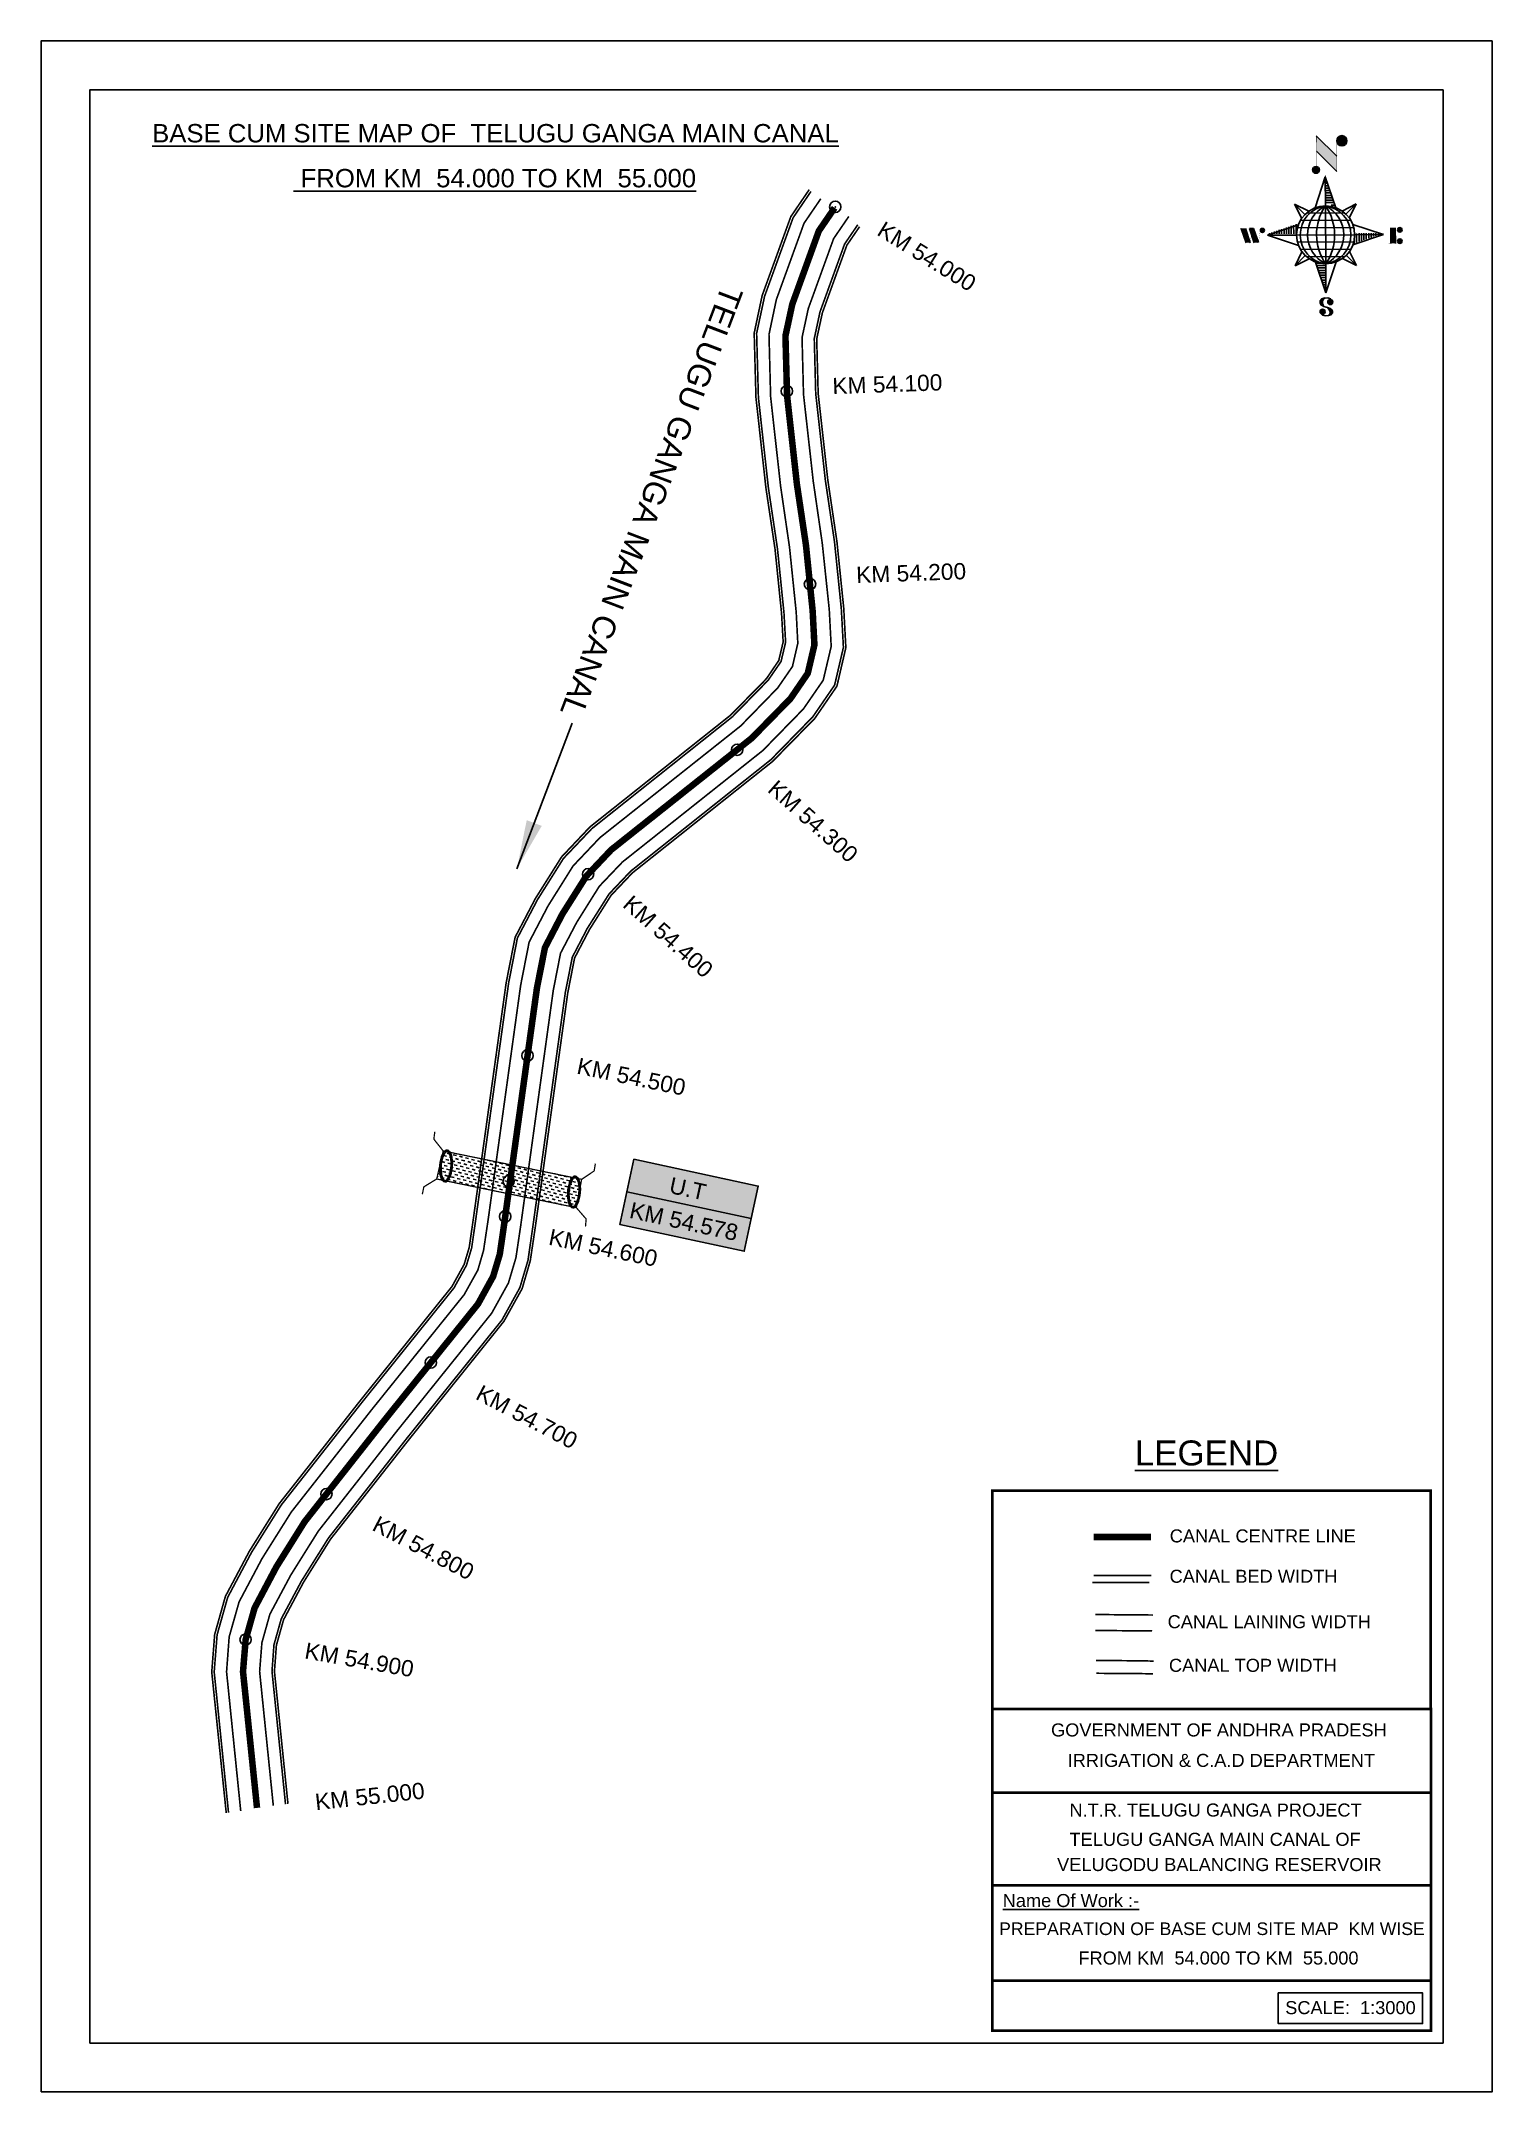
# Model space of a CAD drawing. Header units: inches. Extents: x 260027 to 260918, y 1717639 to 1718899.
import ezdxf

# ---------------------------------------------------------------- set-up
doc = ezdxf.new("R2010")
doc.units = ezdxf.units.IN
doc.header["$MEASUREMENT"] = 0
doc.header["$PDMODE"] = 32
doc.header["$PDSIZE"] = 7
doc.linetypes.add('ACAD_ISO02W100', pattern=[15, 12, -3])
for name, color, linetype in [('AQUADUCT', 1, 'Continuous'), ('bed with', 5, 'Continuous'), ('bord', 1, 'Continuous'), ('canal', 1, 'Continuous'), ('chainage', 7, 'Continuous'), ('FRAME 025', 7, 'Continuous'), ('laying', 4, 'Continuous'), ('lining', 4, 'Continuous'), ('STREAM', 4, 'Continuous'), ('Stu coo', 3, 'Continuous'), ('TEXT', 7, 'Continuous'), ('top of bund', 1, 'Continuous'), ('UT', 173, 'ACAD_ISO02W100'), ('V', 6, 'Continuous'), ('ZSTU', 7, 'Continuous')]:
    doc.layers.add(name, color=color, linetype=linetype)
doc.styles.get("Standard").update_dxf_attribs({"font": 'arial.ttf'})
doc.dimstyles.get("Standard").update_dxf_attribs({"dimtxt": 0.18, "dimasz": 0.18, "dimexe": 0.18, "dimexo": 0.0625, "dimgap": 0.09, "dimtad": 0, "dimtih": 1, "dimtoh": 1, "dimdec": 4, "dimzin": 0, "dimdsep": 46, "dimtxsty": 'Standard', "dimcen": 0.09, "dimadec": 0, "dimazin": 0, "dimtfac": 1, "dimtdec": 4, "dimtofl": 0, "dimtmove": 0, "dimatfit": 3, "dimfxl": 1, "dimtolj": 1, "dimtzin": 0, "dimarcsym": 0})
pattern_1 = [(267.297113149, (-8720374.938, 50637915.138), (10.5367255337, -0.497431438), [])]
pattern_2 = [(357.297113149, (-8720374.938, 50637915.138), (0.497431438, 10.5367255337), [])]

# ---------------------------------------------------------------- blocks, each defined once
blk = doc.blocks.new('GGF')
at = {"layer": 'STREAM'}
h = blk.add_hatch(dxfattribs=at)
h.set_pattern_fill('DASH', color=256, scale=10, angle=-6.08273, style=0)
h.set_pattern_definition([(353.91726508, (-115347.3726, 1016.3876), (1.3754179499, 1.1105068496), [1.25, -1.25])])
h.paths.add_polyline_path([(406186.84, 1485623.89), (406186.34, 1485618.17), (406185.83, 1485612.44), (406242.6, 1485608.9), (406242.86, 1485614.64), (406243.12, 1485620.38)])
at = {"layer": 'laying', "linetype": 'ByBlock', "extrusion": (0, 0, -1)}
for centre in [(406188.83, 1485618.1), (406240.81, 1485614.96)]:
    blk.add_ellipse(centre, major_axis=(0.4, -6.37), ratio=0.388717, dxfattribs=at)
at = {"layer": 'laying', "linetype": 'ByBlock'}
for points in [[(406189.2, 1485612.24), (406189.13, 1485612.23), (406189.05, 1485612.25), (406188.86, 1485612.32), (406188.75, 1485612.39), (406188.51, 1485612.61), (406188.38, 1485612.76), (406187.99, 1485613.32), (406187.73, 1485613.86), (406187.29, 1485615.15), (406187.11, 1485615.9), (406186.88, 1485617.49), (406186.82, 1485618.32), (406186.84, 1485619.93), (406186.91, 1485620.71), (406187.17, 1485622.07), (406187.36, 1485622.65), (406187.71, 1485623.36), (406187.86, 1485623.57), (406188.11, 1485623.82), (406188.22, 1485623.89), (406188.4, 1485623.96), (406188.47, 1485623.97), (406188.64, 1485623.95), (406188.74, 1485623.91), (406188.98, 1485623.76), (406189.11, 1485623.64), (406189.38, 1485623.32), (406189.52, 1485623.11), (406189.95, 1485622.33), (406190.22, 1485621.61), (406190.62, 1485619.96), (406190.76, 1485619.04), (406190.86, 1485617.19), (406190.83, 1485616.26), (406190.61, 1485614.61), (406190.43, 1485613.88), (406190.06, 1485613.02), (406189.9, 1485612.77), (406189.63, 1485612.45), (406189.52, 1485612.35), (406189.34, 1485612.26), (406189.27, 1485612.24), (406189.2, 1485612.24)], [(406241.18, 1485609.1), (406241.11, 1485609.1), (406241.03, 1485609.11), (406240.84, 1485609.19), (406240.73, 1485609.26), (406240.49, 1485609.47), (406240.36, 1485609.62), (406239.97, 1485610.18), (406239.7, 1485610.72), (406239.26, 1485612.02), (406239.09, 1485612.77), (406238.86, 1485614.35), (406238.8, 1485615.19), (406238.82, 1485616.8), (406238.89, 1485617.57), (406239.15, 1485618.93), (406239.34, 1485619.51), (406239.69, 1485620.22), (406239.84, 1485620.43), (406240.09, 1485620.69), (406240.19, 1485620.75), (406240.37, 1485620.83), (406240.44, 1485620.83), (406240.62, 1485620.81), (406240.72, 1485620.78), (406240.95, 1485620.62), (406241.08, 1485620.51), (406241.36, 1485620.18), (406241.5, 1485619.98), (406241.93, 1485619.19), (406242.2, 1485618.47), (406242.6, 1485616.82), (406242.73, 1485615.9), (406242.84, 1485614.05), (406242.81, 1485613.12), (406242.59, 1485611.47), (406242.4, 1485610.74), (406242.03, 1485609.88), (406241.88, 1485609.63), (406241.61, 1485609.31), (406241.49, 1485609.22), (406241.31, 1485609.12), (406241.25, 1485609.11), (406241.18, 1485609.1)]]:
    blk.add_open_spline(points, degree=3, knots=[0, 0, 0, 0, 0.189072, 0.189072, 0.378144, 0.378144, 0.567217, 0.567217, 0.964238, 0.964238, 1.36126, 1.36126, 1.758281, 1.758281, 2.155303, 2.155303, 2.552324, 2.552324, 2.807761, 2.807761, 3.01244, 3.01244, 3.217119, 3.217119, 3.421798, 3.421798, 3.626477, 3.626477, 3.831155, 3.831155, 4.280923, 4.280923, 4.73069, 4.73069, 5.180458, 5.180458, 5.630225, 5.630225, 5.896844, 5.896844, 6.112115, 6.112115, 6.283185, 6.283185, 6.283185, 6.283185], dxfattribs=at)
at = {"layer": 'UT', "ltscale": 0.2, "const_width": 0.5}
for points in [[(406181.01, 1485605.63), (406181.2, 1485608.62), (406185.83, 1485612.44), (406186.34, 1485618.17), (406186.84, 1485623.89), (406182.49, 1485628.03), (406182.47, 1485631.03)], [(406186.84, 1485623.89), (406243.12, 1485620.38)], [(406247.66, 1485627.39), (406247.59, 1485624.39), (406243.12, 1485620.38), (406242.86, 1485614.64), (406242.6, 1485608.9), (406247.12, 1485604.95), (406247.26, 1485601.95)], [(406185.83, 1485612.44), (406242.6, 1485608.9)]]:
    blk.add_lwpolyline(points, dxfattribs=at)
blk = doc.blocks.new('*X3')
at = {"color": 0, "linetype": 'Continuous'}
for p, q in [((6321.6, 240.5), (6322.3, 241.2)), ((6321.6, 240.3), (6322.3, 241)), ((6321.6, 240.1), (6322.3, 240.8)), ((6321.6, 239.9), (6322.4, 240.7)), ((6321.6, 239.8), (6322.4, 240.6)), ((6321.6, 239.6), (6322.5, 240.5)), ((6321.6, 239.4), (6322.5, 240.3)), ((6321.6, 239.2), (6322.6, 240.2)), ((6321.7, 239.1), (6322.6, 240.1)), ((6321.8, 240.8), (6322.4, 241.4)), ((6321.8, 239), (6322.7, 240)), ((6321.8, 239), (6322.8, 239.9)), ((6321.9, 238.9), (6322.9, 239.8)), ((6322, 238.8), (6323, 239.7)), ((6322.1, 241.3), (6322.4, 241.6)), ((6322.1, 238.7), (6323.1, 239.6)), ((6322.2, 238.6), (6323.1, 239.6)), ((6322.3, 238.5), (6323.2, 239.5)), ((6322.4, 238.5), (6323.3, 239.4)), ((6322.5, 238.4), (6323.4, 239.3)), ((6322.7, 238.4), (6323.6, 239.3)), ((6322.8, 238.3), (6323.7, 239.2)), ((6322.9, 238.3), (6323.8, 239.1)), ((6323.1, 238.2), (6323.9, 239.1)), ((6323.2, 238.2), (6324, 239)), ((6323.3, 238.2), (6324.2, 239)), ((6323.5, 238.1), (6324.3, 238.9)), ((6323.7, 238.1), (6324.4, 238.9)), ((6323.8, 238.1), (6324.6, 238.8)), ((6324.1, 238.2), (6324.7, 238.8)), ((6324.3, 238.3), (6324.9, 238.8)), ((6324.6, 238.3), (6325.1, 238.8)), ((6324.8, 238.4), (6325.2, 238.8)), ((6325.1, 238.5), (6325.4, 238.8)), ((6325.4, 238.6), (6325.6, 238.8))]:
    blk.add_line(p, q, dxfattribs=at)
blk = doc.blocks.new('*X2')
at = {"color": 0, "linetype": 'Continuous'}
for p, q in [((6324.4, 240.3), (6324.5, 240.4)), ((6324.6, 240.3), (6324.8, 240.5)), ((6324.7, 240.2), (6325, 240.5)), ((6324.8, 240.2), (6325.2, 240.6)), ((6325, 240.1), (6325.5, 240.6)), ((6325.1, 240.1), (6325.6, 240.6)), ((6325.2, 240), (6325.8, 240.6)), ((6325.3, 240), (6326, 240.6)), ((6325.4, 239.9), (6326.1, 240.6)), ((6325.5, 239.8), (6326.2, 240.5)), ((6325.6, 239.8), (6326.3, 240.5)), ((6325.7, 239.7), (6326.5, 240.4)), ((6325.9, 239.6), (6326.6, 240.3)), ((6326, 239.5), (6326.7, 240.3)), ((6326, 239.4), (6326.8, 240.2)), ((6326.1, 239.3), (6327, 240.2)), ((6326.2, 239.3), (6327.1, 240.1)), ((6326.3, 239.2), (6327.1, 240)), ((6326.4, 239.1), (6327.2, 239.9)), ((6326.5, 239), (6327.3, 239.8)), ((6326.5, 238.9), (6327.4, 239.7)), ((6326.6, 238.8), (6327.5, 239.6)), ((6326.7, 238.7), (6327.5, 239.5)), ((6326.8, 238.6), (6327.6, 239.4)), ((6326.8, 238.5), (6327.7, 239.3)), ((6326.8, 236.5), (6327.4, 237)), ((6326.9, 238.3), (6327.8, 239.2)), ((6326.9, 238.2), (6327.9, 239.1)), ((6326.9, 236.8), (6327.6, 237.4)), ((6327, 238.1), (6327.8, 239)), ((6327, 237.9), (6327.8, 238.8)), ((6327, 237.8), (6327.8, 238.6)), ((6327, 237.6), (6327.8, 238.4)), ((6327, 237.4), (6327.8, 238.2)), ((6327, 237.3), (6327.8, 238)), ((6327, 237.1), (6327.8, 237.9))]:
    blk.add_line(p, q, dxfattribs=at)
blk = doc.blocks.new('H')
at = {"layer": 'bord', "extrusion": (0.000427885, 0.004792, 0.999988)}
h = blk.add_hatch(dxfattribs=at)
h.set_pattern_fill('LINE', color=8, scale=84.387686, angle=-2.70289, style=0)
h.set_pattern_definition(pattern_2)
h.paths.add_polyline_path([(-492.5, 785.6, -0.090992), (-448, 775.2), (-486.5, 912)])
h = blk.add_hatch(dxfattribs=at)
h.set_pattern_fill('LINE', color=8, scale=84.387686, angle=-92.70289, style=0)
h.set_pattern_definition(pattern_1)
h.paths.add_polyline_path([(-624.9, 665.1, -0.090992), (-614.5, 709.6), (-751.3, 671.1)])
h = blk.add_hatch(dxfattribs=at)
h.set_pattern_fill('LINE', color=8, scale=84.387686, angle=-92.70289, style=0)
h.set_pattern_definition(pattern_1)
h.paths.add_polyline_path([(-245.6, 647.2), (-372, 653.2, -0.090992), (-382.4, 608.7)])
h = blk.add_hatch(dxfattribs=at)
h.set_pattern_fill('LINE', color=8, scale=84.387686, angle=-2.70289, style=0)
h.set_pattern_definition(pattern_2)
h.paths.add_polyline_path([(-504.4, 532.7, -0.090992), (-548.9, 543.1), (-510.4, 406.3)])
for p, q in [((-516.2, 1087.1, -1217.1), (-431.5, 994, -1216.7)), ((-519.4, 1020.4, -1216.8), (-434.7, 927.3, -1216.4)), ((-538.3, 773.7, -1215.6), (-487, 906.2, -1216.3)), ((-487, 906.2, -1216.3), (-493, 779.8, -1215.7)), ((-487, 906.2, -1216.3), (-448.5, 769.4, -1215.7)), ((-626.7, 793.8, -1215.7), (-566.8, 760.2, -1215.6)), ((-626.7, 793.8, -1215.7), (-584.1, 747, -1215.5)), ((-598.9, 731, -1215.4), (-626.7, 793.8, -1215.7)), ((-421.3, 753.3, -1215.6), (-358.5, 781.1, -1215.7)), ((-358.5, 781.1, -1215.7), (-405.3, 738.5, -1215.5)), ((-358.5, 781.1, -1215.7), (-392.1, 721.2, -1215.4)), ((-864.7, 700.9, -1215.1), (-846.9, 637.7, -1214.9)), ((-846.9, 700.1, -1215.1), (-829.1, 636.9, -1214.9)), ((-829.1, 699.2, -1215.2), (-811.3, 636, -1214.9)), ((-829.1, 699.2, -1215.2), (-811.3, 698.4, -1215.2)), ((-811.3, 698.4, -1215.2), (-793.5, 635.2, -1214.9)), ((-751.8, 665.3, -1215), (-615, 703.8, -1215.3)), ((-751.8, 665.3, -1215), (-625.4, 659.3, -1215)), ((-619.3, 614, -1214.8), (-751.8, 665.3, -1215)), ((-246.1, 641.4, -1215.1), (-382.9, 602.9, -1214.9)), ((-378.6, 692.6, -1215.3), (-246.1, 641.4, -1215.1)), ((-372.5, 647.4, -1215.1), (-246.1, 641.4, -1215.1)), ((-213.5, 669.3, -1215.3), (-216.7, 600.8, -1214.9)), ((-197.2, 599.9, -1214.9), (-193.9, 668.4, -1215.3)), ((-639.4, 525.6, -1214.4), (-605.8, 585.5, -1214.7)), ((-639.4, 525.6, -1214.4), (-592.6, 568.1, -1214.6)), ((-576.6, 553.3, -1214.6), (-639.4, 525.6, -1214.4)), ((-510.9, 400.5, -1213.9), (-549.4, 537.2, -1214.5)), ((-371.2, 512.9, -1214.5), (-431.1, 546.5, -1214.6)), ((-371.2, 512.9, -1214.5), (-413.8, 559.7, -1214.7)), ((-399, 575.7, -1214.7), (-371.2, 512.9, -1214.5)), ((-459.6, 533, -1214.5), (-510.9, 400.5, -1213.9)), ((-504.9, 526.9, -1214.5), (-510.9, 400.5, -1213.9))]:
    blk.add_line(p, q, dxfattribs=at)
at = {"layer": 'bord', "color": 8, "linetype": 'ByBlock', "extrusion": (0.000427885, 0.004792, 0.999988)}
for p, q in [((-386.5, 711.4, -1215.4), (-605.5, 721.7, -1215.4)), ((-410.8, 744.2, -1215.5), (-578.1, 752.1, -1215.5)), ((-493, 779.8, -1215.7), (-504.9, 526.9, -1214.5)), ((-372.5, 647.4, -1215.1), (-625.4, 659.3, -1215)), ((-378, 615.9, -1214.9), (-622.9, 627.5, -1214.9)), ((-375, 679.2, -1215.3), (-619.9, 690.7, -1215.2)), ((-392.4, 584.9, -1214.8), (-611.4, 595.3, -1214.7)), ((-419.8, 554.6, -1214.6), (-587.1, 562.5, -1214.6))]:
    blk.add_line(p, q, dxfattribs=at)
at = {"layer": 'bord', "extrusion": (0.000427885, 0.004792, 0.999988), "elevation": -1212.1}
for points, const_width in [([(-522, 959.6), (-515.7, 1092.9)], 1.61), ([(-434.2, 933.1), (-427.9, 1066.5)], 1.61), ([(-870.1, 707), (-846.4, 705.9)], 0.642), ([(-828.6, 642.7), (-855.2, 643.9)], 0.642), ([(-828.6, 642.7), (-821, 678)], 0.642), ([(-810.8, 641.8), (-784.1, 640.6)], 0.642), ([(-793, 641), (-781.6, 693.9)], 0.642), ([(-222.7, 675.6), (-173.8, 673.3)], 0.706), ([(-194.8, 644.8), (-185, 644.4)], 0.706), ([(-177.1, 604.8), (-226, 607.1)], 0.706)]:
    blk.add_lwpolyline(points, dxfattribs=dict(at, const_width=const_width))
for points, const_width in [([(-413.7, 1073.1, 1), (-397.6, 1057.7, 1)], 22.3), ([(-530.3, 949.5, 1), (-519.6, 939.3, 1)], 14.8), ([(-775.9, 696.6, 1), (-769.5, 690.4, 1)], 8.9), ([(-177.8, 666.9, 1), (-170.8, 660.1, 1)], 9.79), ([(-180.1, 618, 1), (-173.1, 611.2, 1)], 9.79), ([(-489.8, 361.7, 1), (-498.1, 369.1, 1)], 11.1), ([(-525.2, 321.6, 1), (-533.4, 328.9, 1)], 11.1)]:
    blk.add_lwpolyline(points, format="xyb", close=True, dxfattribs=dict(at, const_width=const_width))
for points in [[(-537, 317.4), (-530.7, 310.5), (-519.8, 306.8), (-504.9, 306.9), (-493.9, 310), (-486.3, 317.7), (-486.5, 325.8), (-490.6, 333.3), (-493.5, 336.2), (-502.8, 340.9), (-522.5, 347.3), (-530.4, 351.6), (-533.7, 354.6), (-537.4, 362.6), (-537, 373.4), (-530, 380.7), (-520, 384.1), (-503.5, 384.2), (-492.5, 379.9), (-487.1, 373.3)], [(-522.5, 347.6), (-526.2, 353.8), (-527.8, 360.6), (-527.9, 370.6), (-525.9, 375.5), (-521.3, 381.2), (-514.5, 384.4)], [(-504.9, 306.9), (-499, 312.4), (-497, 319.4), (-497.5, 326.5), (-501.2, 335.4), (-509.2, 343.2)]]:
    blk.add_lwpolyline(points, dxfattribs=at)
at = {"layer": 'bord', "extrusion": (0.000427885, 0.004792, 0.999988)}
for centre, radius in [((-405.6, 1065.4, -1212.1), 22.3), ((-525, 944.4, -1212.1), 14.8), ((-498.4, 659.1, -1212.1), 126.6), ((-772.7, 693.5, -1212.1), 8.9), ((-174.3, 663.5, -1212.1), 9.79), ((-176.6, 614.6, -1212.1), 9.79), ((-494, 365.4, -1212.1), 11.1), ((-529.3, 325.2, -1212.1), 11.1)]:
    blk.add_circle(centre, radius, dxfattribs=at)
at = {"layer": 'bord', "color": 8, "linetype": 'ByBlock', "extrusion": (0.000427885, 0.004792, 0.999988)}
for centre, radius, start, end in [((-481.5, 658.3, -1212.1), 127.7, 94.92536, 259.66906), ((-436.8, 656.2, -1212.1), 140.8, 113.28644, 241.30798), ((-315.9, 650.5, -1212.1), 222.3, 142.58916, 212.00526), ((-560.1, 662.1, -1212.1), 140.8, 293.28644, 61.30798), ((-681, 667.8, -1212.1), 222.3, 322.58916, 32.00526), ((-515.4, 659.9, -1212.1), 127.7, 274.92536, 79.66906)]:
    blk.add_arc(centre, radius, start, end, dxfattribs=at)
at = {"layer": 'bord', "extrusion": (0.000427885, 0.004792, 0.999988)}
for points in [[(-515.7, 1092.9, -1212.1), (-431, 999.8, -1212.1), (-518.9, 1026.2, -1212.1), (-434.2, 933.1, -1212.1)], [(-864.1, 706.7, -1212.1), (-846.4, 705.9, -1212.1), (-846.3, 643.5, -1212.1), (-828.6, 642.7, -1212.1)], [(-828.6, 705, -1212.1), (-810.8, 704.2, -1212.1), (-810.8, 641.8, -1212.1), (-793, 641, -1212.1)], [(-193.4, 674.2, -1212.1), (-196.6, 605.7, -1212.1), (-213, 675.1, -1212.1), (-216.2, 606.7, -1212.1)]]:
    blk.add_solid(points, dxfattribs=at)
at = {"layer": 'bord', "extrusion": (0.000427885, 0.004792, 0.999988), "xscale": 7.977342409717546, "yscale": 7.977342408231451, "zscale": 7.977342408476333, "rotation": 138.0840426661453}
for name, p in [('*X2', (38300.5, -31929.4, -1212.1)), ('*X3', (38314.4, -31950.9, -1212.1))]:
    blk.add_blockref(name, p, dxfattribs=at)

msp = doc.modelspace()

# ---------------------------------------------------------------- hatches: boundary and pattern name
at = {"layer": 'ZSTU'}
h = msp.add_hatch(color=135, dxfattribs=at)
h.set_gradient(color1=(141, 177, 78), color2=(107, 135, 59), one_color=1, tint=0.38, name='CYLINDER')
h.paths.add_polyline_path([(260391.2, 1718211.9), (260386.9, 1718191.9), (260463.4, 1718175.4), (260467.7, 1718195.4)])
h.paths.add_polyline_path([(260409.4, 1718189.4), (260436.4, 1718183.6), (260439.6, 1718198.5), (260412.7, 1718204.3)], flags=24)
h = msp.add_hatch(color=252, dxfattribs=at)
h.set_gradient(color1=(167, 88, 159), color2=(127, 67, 121), one_color=1, tint=0.38, name='CYLINDER')
h.paths.add_polyline_path([(260459.1, 1718155.4), (260463.4, 1718175.4), (260386.9, 1718191.9), (260382.6, 1718171.9)])
h.paths.add_polyline_path([(260384.9, 1718173.9), (260455.9, 1718158.5), (260459.2, 1718173.4), (260388.2, 1718188.8)], flags=24)

# ---------------------------------------------------------------- linework, layer by layer
at = {"linetype": 'ByBlock'}
for points in [[(260027.3, 1717638.9), (260027.3, 1718898.9), (260918.3, 1718898.9), (260918.3, 1717638.9)], [(260888.3, 1718868.9), (260888.3, 1717668.9), (260057.3, 1717668.9), (260057.3, 1718868.9)]]:
    msp.add_lwpolyline(points, close=True, dxfattribs=at)
for p in [(260515, 1718797), (260485.3, 1718683.8), (260499.5, 1718565.2), (260454.8, 1718463.5), (260363.2, 1718387), (260326, 1718275.6), (260312.3, 1718176.7), (260266.6, 1718087), (260202.5, 1718006.2), (260152.9, 1717916.8)]:
    msp.add_point(p)
at = {"color": 2}
msp.add_point((260314.4, 1718198.4), dxfattribs=at)
at = {"layer": 'bed with', "const_width": 1}
for points in [[(260506.1, 1718802), (260495.8, 1718786.9), (260478.8, 1718740), (260474.3, 1718718.6), (260475.3, 1718680.3), (260481.4, 1718625.6), (260486.9, 1718587.9), (260491, 1718548.1), (260492, 1718528.9), (260488.7, 1718514.6), (260479.6, 1718501.4), (260456.9, 1718478.1), (260370.5, 1718409.5), (260354, 1718392.1), (260338.6, 1718367.5), (260327, 1718345.3), (260321.8, 1718318.8), (260301.8, 1718174.5), (260299, 1718155.8), (260295.5, 1718143.8), (260287.1, 1718128.7), (260230.2, 1718057.9), (260180.9, 1717995.1), (260163, 1717966.6), (260148.9, 1717940), (260142.8, 1717918.5), (260141.2, 1717897), (260149.9, 1717811.5)], [(260523.3, 1718791.1), (260514, 1718777.5), (260498.4, 1718734.4), (260494.6, 1718716.7), (260495.5, 1718681.7), (260501.5, 1718628.2), (260507, 1718590.4), (260511.3, 1718549.7), (260512.5, 1718527), (260507.6, 1718506.2), (260495.4, 1718488.5), (260470.5, 1718463), (260384.3, 1718394.5), (260370.1, 1718379.6), (260356.2, 1718357.4), (260346.3, 1718338.5), (260341.8, 1718315.5), (260321.9, 1718171.6), (260318.9, 1718151.4), (260314.3, 1718135.9), (260304, 1718117.3), (260246.1, 1718045.3), (260197.5, 1717983.4), (260180.6, 1717956.4), (260167.8, 1717932.4), (260162.9, 1717914.9), (260161.5, 1717897.2), (260169.9, 1717814.8)], [(260707.9, 1717951.8), (260705.8, 1717951.8), (260673, 1717951.8), (260672.8, 1717951.8)], [(260709, 1717956.2), (260705.8, 1717956.2), (260673.7, 1717956.2)]]:
    msp.add_lwpolyline(points, dxfattribs=at)
at = {"layer": 'canal', "color": 6, "const_width": 4}
for points in [[(260708.8, 1717979.8), (260706.2, 1717979.8), (260673.6, 1717979.8)], [(260673.6, 1717979.8), (260708.8, 1717979.8)]]:
    msp.add_lwpolyline(points, dxfattribs=at)
at = {"layer": 'FRAME 025', "lineweight": -3, "const_width": 1.64}
for points in [[(260611.5, 1718008.3), (260880.6, 1718008.3), (260880.6, 1717874.1), (260611.5, 1717874.1)], [(260611.5, 1717874.1), (260880.9, 1717874.1), (260880.9, 1717676.5), (260611.5, 1717676.5)]]:
    msp.add_lwpolyline(points, close=True, dxfattribs=at)
for points in [[(260611.5, 1717822.8), (260880.9, 1717822.8)], [(260611.5, 1717765.9), (260880.9, 1717765.9)], [(260611.5, 1717707.3), (260880.9, 1717707.3)]]:
    msp.add_lwpolyline(points, dxfattribs=at)
at = {"layer": 'lining', "const_width": 1}
for points in [[(260500.1, 1718806.5), (260489.1, 1718790.3), (260471.6, 1718742.1), (260466.7, 1718719.3), (260467.8, 1718679.8), (260473.9, 1718624.6), (260479.5, 1718587), (260483.5, 1718547.5), (260484.5, 1718529.5), (260481.7, 1718517.7), (260473.8, 1718506.2), (260451.8, 1718483.7), (260365.5, 1718415), (260348.1, 1718396.7), (260332.1, 1718371.3), (260319.8, 1718347.8), (260314.4, 1718320.1), (260294.3, 1718175.5), (260291.7, 1718157.4), (260288.5, 1718146.7), (260280.9, 1718132.9), (260224.4, 1718062.6), (260174.8, 1717999.5), (260156.5, 1717970.3), (260141.9, 1717942.8), (260135.4, 1717919.8), (260133.6, 1717896.9), (260142.4, 1717810.5)], [(260528.8, 1718786), (260520.7, 1718774.1), (260505.6, 1718732.4), (260502.1, 1718716), (260503, 1718682.2), (260508.9, 1718629.1), (260514.5, 1718591.4), (260518.7, 1718550.2), (260520, 1718526.4), (260514.6, 1718503.2), (260501.2, 1718483.7), (260475.5, 1718457.4), (260389.4, 1718388.9), (260376.1, 1718374.9), (260362.7, 1718353.7), (260353.5, 1718336), (260349.2, 1718314.2), (260329.3, 1718170.6), (260326.3, 1718149.8), (260321.3, 1718133), (260310.3, 1718113.1), (260252, 1718040.6), (260203.7, 1717979.1), (260187.1, 1717952.6), (260174.8, 1717929.6), (260170.3, 1717913.6), (260169.1, 1717897.3), (260177.4, 1717815.7)], [(260674.7, 1717932.2), (260699.4, 1717932), (260710.1, 1717931.9)], [(260674.7, 1717922.4), (260701.5, 1717922.2), (260709.6, 1717922.1)]]:
    msp.add_lwpolyline(points, dxfattribs=at)
at = {"layer": 'top of bund', "const_width": 1}
for points in [[(260499, 1718807.6), (260487.7, 1718791), (260470.1, 1718742.5), (260465.2, 1718719.4), (260466.3, 1718679.7), (260472.4, 1718624.4), (260478, 1718586.8), (260482, 1718547.4), (260483, 1718529.7), (260480.3, 1718518.3), (260472.7, 1718507.1), (260450.8, 1718484.8), (260364.4, 1718416.1), (260346.9, 1718397.6), (260330.8, 1718372), (260318.4, 1718348.3), (260312.9, 1718320.3), (260292.8, 1718175.7), (260290.2, 1718157.7), (260287.1, 1718147.3), (260279.6, 1718133.7), (260223.2, 1718063.5), (260173.5, 1718000.3), (260155.2, 1717971.1), (260140.5, 1717943.4), (260133.9, 1717920), (260132.1, 1717896.9), (260141, 1717810.3)], [(260529.9, 1718784.8), (260522.1, 1718773.4), (260507.1, 1718732), (260503.6, 1718715.9), (260504.5, 1718682.3), (260510.4, 1718629.3), (260516, 1718591.5), (260520.2, 1718550.4), (260521.5, 1718526.2), (260516, 1718502.5), (260502.4, 1718482.7), (260476.5, 1718456.3), (260390.4, 1718387.8), (260377.3, 1718374), (260364, 1718352.9), (260354.9, 1718335.5), (260350.7, 1718314), (260330.8, 1718170.3), (260327.7, 1718149.5), (260322.7, 1718132.4), (260311.5, 1718112.3), (260253.2, 1718039.7), (260204.9, 1717978.3), (260188.4, 1717951.9), (260176.2, 1717929), (260171.8, 1717913.3), (260170.6, 1717897.3), (260178.9, 1717815.9)], [(260675.2, 1717904), (260699.8, 1717903.8), (260710.6, 1717903.6)], [(260710.2, 1717895.8), (260702.3, 1717895.9), (260675.4, 1717896.1)]]:
    msp.add_lwpolyline(points, dxfattribs=at)
at = {"layer": 'V', "color": 6, "const_width": 4}
msp.add_lwpolyline([(260514.6, 1718796.4), (260504.9, 1718782.2), (260488.6, 1718737.2), (260484.4, 1718717.7), (260485.4, 1718681), (260491.4, 1718626.9), (260497, 1718589.2), (260501.1, 1718548.9), (260502.2, 1718527.9), (260498.1, 1718510.4), (260487.5, 1718494.9), (260463.7, 1718470.6), (260377.4, 1718402), (260362.1, 1718385.8), (260347.4, 1718362.5), (260336.7, 1718341.9), (260331.8, 1718317.1), (260311.8, 1718173), (260309, 1718153.6), (260304.9, 1718139.9), (260295.6, 1718123), (260238.2, 1718051.6), (260189.2, 1717989.3), (260171.8, 1717961.5), (260158.4, 1717936.2), (260152.9, 1717916.7), (260151.3, 1717897.1), (260159.9, 1717813.4)], dxfattribs=at)
at = {"layer": 'V', "color": 0}
msp.add_lwpolyline([(260787, 1717699.7), (260875.7, 1717699.7), (260875.7, 1717680.9), (260787, 1717680.9)], close=True, dxfattribs=at)
at = {"layer": 'ZSTU', "color": 135}
msp.add_lwpolyline([(260391.2, 1718211.9), (260467.7, 1718195.4), (260463.4, 1718175.4), (260386.9, 1718191.9)], close=True, dxfattribs=at)
at = {"layer": 'ZSTU', "color": 252}
msp.add_lwpolyline([(260386.9, 1718191.9), (260463.4, 1718175.4), (260459.1, 1718155.4), (260382.6, 1718171.9)], close=True, dxfattribs=at)

# ---------------------------------------------------------------- block references
at = {"layer": 'AQUADUCT', "color": 1, "xscale": 0.1408039184319789, "yscale": 0.1408039184752852, "zscale": 0.1408039184379445, "rotation": 3.078330572322649}
msp.add_blockref('H', (260891.2, 1718691.7, 170.9), dxfattribs=at)
at = {"layer": 'laying', "color": 6, "linetype": 'ByBlock', "xscale": 1.539389527212954, "yscale": 1.539389526937157, "zscale": 1.539389526941385, "rotation": 351.9729428644097}
msp.add_blockref('GGF', (-678231.1, -459015.3), dxfattribs=at)

# ---------------------------------------------------------------- texts
at = {"layer": 'chainage', "color": 0}
for s, rotation, p in [('KM 54.000', 328.22, (260539.9, 1718780.1)), ('KM 54.100', 2.0406, (260513.4, 1718681.9)), ('KM 54.200', 2.0406, (260528, 1718565.9)), ('KM 54.300', 318.4358, (260472.8, 1718438.2)), ('KM 54.400', 318.4358, (260383.8, 1718367.4)), ('KM 54.500', 348.2898, (260355.7, 1718264.6)), ('KM 54.600', 348.2898, (260338.4, 1718159.5)), ('KM 54.700', 332.2928, (260293.4, 1718064.9)), ('KM 54.800', 332.2928, (260229.9, 1717984.4)), ('KM 54.900', 350.0741, (260188.6, 1717905.3)), ('KM 55.000', 6.1344, (260196.1, 1717812))]:
    msp.add_text(s, height=10, rotation=rotation, dxfattribs=at).set_placement(p)
at = {"layer": 'chainage', "color": 1}
msp.add_text('TELUGU GANGA MAIN CANAL', height=14.042, rotation=249.2338, dxfattribs=at).set_placement((260445.5, 1718749.8))
at = {"layer": 'chainage', "color": 0}
for s, height, p in [('%%ULEGEND', 15.34, (260698.9, 1718023.8)), ('CANAL CENTRE LINE', 8, (260720.4, 1717976.5)), ('CANAL BED WIDTH', 8, (260720.3, 1717951.7)), ('CANAL LAINING WIDTH', 8, (260719.1, 1717923.8)), ('CANAL TOP WIDTH', 8, (260719.9, 1717897)), ('GOVERNMENT OF ANDHRA PRADESH ', 8, (260647.5, 1717857.3)), ('IRRIGATION & C.A.D DEPARTMENT', 8, (260657.7, 1717838.6)), ('N.T.R. TELUGU GANGA PROJECT', 8, (260658.8, 1717808.1)), ('TELUGU GANGA MAIN CANAL OF', 8, (260658.8, 1717790.1)), (' VELUGODU BALANCING RESERVOIR', 8, (260648.1, 1717774.6)), ('%%UName Of Work :-', 8, (260617.8, 1717752.5)), ('PREPARATION OF BASE CUM SITE MAP  KM WISE', 7.743, (260615.6, 1717735.3)), (' FROM KM  54.000 TO KM  55.000', 8, (260661.2, 1717717.2)), ('SCALE:  1:3000', 8, (260791.3, 1717686.7))]:
    msp.add_text(s, height=height, dxfattribs=at).set_placement(p)
at = {"layer": 'Stu coo', "color": 0}
for s, p in [('U.T', (260412.4, 1718191.3)), ('KM 54.578', (260388, 1718176))]:
    msp.add_text(s, height=10, rotation=347.7631, dxfattribs=at).set_placement(p)
at = {"layer": 'TEXT', "color": 0}
for s, p in [('%%UBASE CUM SITE MAP OF  TELUGU GANGA MAIN CANAL', (260095.5, 1718836.6)), ('%%U FROM KM  54.000 TO KM  55.000', (260182.3, 1718809))]:
    msp.add_text(s, height=11.294, dxfattribs=at).set_placement(p)

# ---------------------------------------------------------------- leaders
at = {"layer": 'chainage', "color": 1}
msp.add_leader([(260319.5, 1718390.4), (260353.4, 1718479.9)], dimstyle='Standard', override={"dimasz": 30, "dimgap": 0.09, "dimtad": 0}, dxfattribs=at)

doc.saveas('drawing.dxf')
